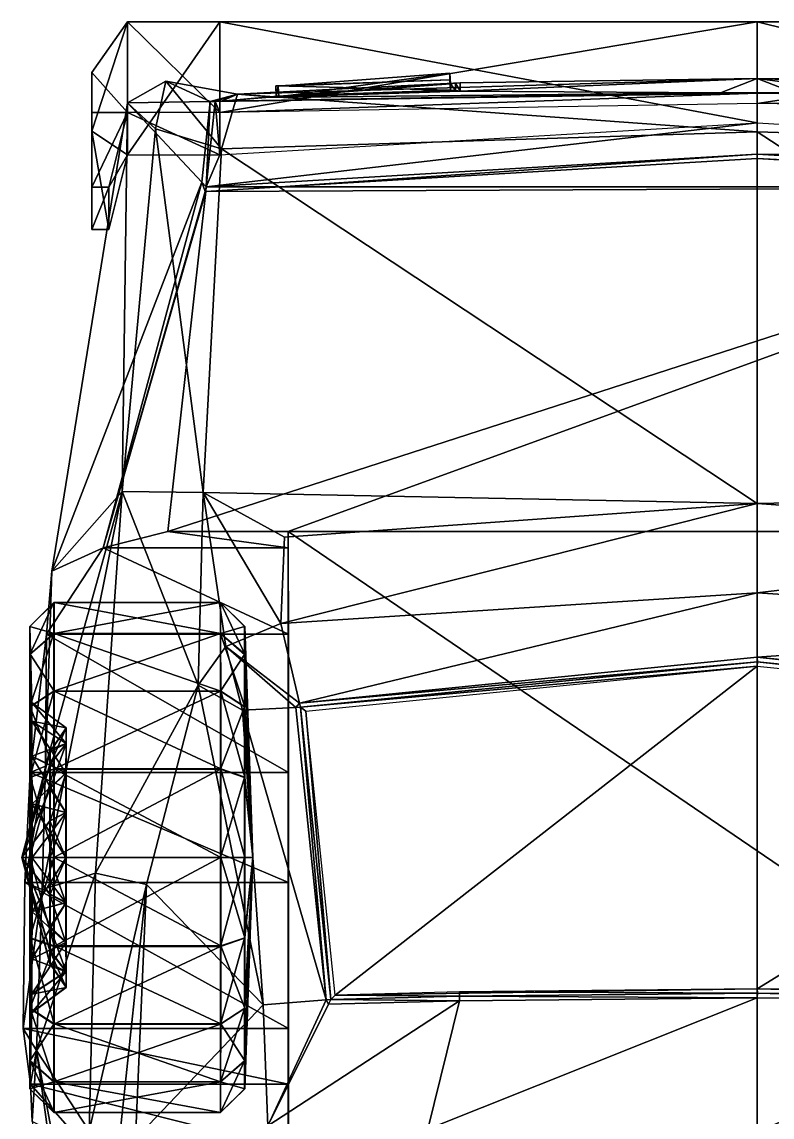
# Model space of a CAD drawing. Header units: metres. Extents: x -3 to 3, y -7.1 to 8.4.
# Drawn here: x -3.023 to 0.061, y 3.874 to 8.376 of the extents above; entities that cross this region are included whole.
import ezdxf

# ---------------------------------------------------------------- set-up
doc = ezdxf.new("R2010")
doc.units = ezdxf.units.M

msp = doc.modelspace()

# ---------------------------------------------------------------- linework, layer by layer
for points in [[(-2.589, 8.376, -0.0947), (-2.7358, 8.1685, -0.0947), (-2.7358, 7.9269, -0.1712)], [(-2.7358, 7.9269, -0.1712), (-2.589, 7.8301, -0.1712), (-2.589, 8.376, -0.0947)], [(-2.589, 8.376, 0.009), (-2.7358, 8.1685, 0.009), (-2.7358, 8.1685, -0.0947)], [(-2.7358, 8.1685, -0.0947), (-2.589, 8.376, -0.0947), (-2.589, 8.376, 0.009)], [(-2.7358, 8.1685, 0.009), (-2.589, 8.376, 0.009), (-2.589, 8.0037, 0.0855)], [(-2.2097, 8.0037, 0.0855), (-2.589, 8.0037, 0.0855), (-2.589, 8.376, 0.009)], [(-2.589, 8.376, 0.009), (-2.2097, 8.376, 0.009), (-2.2097, 8.0037, 0.0855)], [(-2.2097, 8.376, -0.0947), (-2.589, 8.376, -0.0947), (-2.589, 7.8301, -0.1712)], [(-2.589, 7.8301, -0.1712), (-2.2097, 7.8301, -0.1712), (-2.2097, 8.376, -0.0947)], [(-2.2097, 8.376, 0.009), (-2.589, 8.376, 0.009), (-2.589, 8.376, -0.0947)], [(-2.589, 8.376, -0.0947), (-2.2097, 8.376, -0.0947), (-2.2097, 8.376, 0.009)], [(2.2102, 8.376, 0.009), (0.0002, 8.376, 0.009), (-2.2097, 8.376, 0.009)], [(-2.2097, 8.376, 0.009), (2.2102, 8.376, -0.0947), (2.2102, 8.376, 0.009)], [(-2.2097, 8.0037, 0.0855), (-2.2097, 8.376, 0.009), (0.0002, 8.376, 0.009)], [(0.0002, 8.376, 0.009), (0.0002, 8.0404, 0.0855), (-2.2097, 8.0037, 0.0855)], [(0.0002, 7.9608, -0.1712), (0.0002, 8.376, -0.0947), (-2.2097, 8.376, -0.0947)], [(-2.2097, 8.376, -0.0947), (-2.2097, 7.8301, -0.1712), (0.0002, 7.9608, -0.1712)], [(0.0002, 8.376, -0.0947), (2.2102, 8.376, -0.0947), (-2.2097, 8.376, 0.009)], [(-2.2097, 8.376, 0.009), (-2.2097, 8.376, -0.0947), (0.0002, 8.376, -0.0947)], [(2.2102, 7.8301, -0.1712), (2.2102, 8.376, -0.0947), (0.0002, 8.376, -0.0947)], [(0.0002, 8.376, -0.0947), (0.0002, 7.9608, -0.1712), (2.2102, 7.8301, -0.1712)], [(0.0002, 8.0404, 0.0855), (0.0002, 8.376, 0.009), (2.2102, 8.376, 0.009)], [(2.2102, 8.376, 0.009), (2.2102, 8.0037, 0.0855), (0.0002, 8.0404, 0.0855)], [(-2.7358, 8.1685, 0.009), (-2.7358, 8.0037, 0.0855), (-2.7358, 7.9269, -0.1712)], [(-2.7358, 7.9269, -0.1712), (-2.7358, 8.1685, -0.0947), (-2.7358, 8.1685, 0.009)], [(-2.589, 8.0037, 0.0855), (-2.7358, 8.0037, 0.0855), (-2.7358, 8.1685, 0.009)], [(-1.9697, 8.1112, 0.5719), (-1.2636, 8.1647, 0.5814), (-1.2634, 8.1381, 0.4286)], [(-1.2636, 8.1647, 0.5814), (-1.9697, 8.1112, 0.5719), (-1.9673, 8.0678, 0.5754)], [(-1.9673, 8.0678, 0.5754), (-1.2612, 8.1213, 0.585), (-1.2636, 8.1647, 0.5814)], [(-1.2634, 8.1381, 0.4286), (-1.2636, 8.1647, 0.5814), (-1.2612, 8.1213, 0.585)], [(-2.4742, 7.9359, 0.9012), (-2.4312, 8.133, 0.8242), (-2.589, 8.0428, 0.2451)], [(-2.2488, 8.0481, 0.2422), (-2.589, 8.0428, 0.2451), (-2.4312, 8.133, 0.8242)], [(-2.4312, 8.133, 0.8242), (-2.4742, 7.9359, 0.9012), (-2.2024, 7.8537, 0.9081)], [(-2.2024, 7.8537, 0.9081), (-2.1365, 8.0793, 0.7713), (-2.4312, 8.133, 0.8242)], [(-2.4312, 8.133, 0.8242), (-2.1365, 8.0793, 0.7713), (-2.2488, 8.0481, 0.2422)], [(0.0002, 7.9235, 0.9469), (0.0002, 8.1437, 0.7943), (-2.1365, 8.0793, 0.7713)], [(-2.1365, 8.0793, 0.7713), (0.0002, 8.1437, 0.7943), (-1.2212, 8.1253, 0.6257)], [(-1.2212, 8.1253, 0.6257), (-2.0046, 8.0678, 0.6148), (-2.1365, 8.0793, 0.7713)], [(-1.986, 8.0684, 0.5951), (-2.0046, 8.0678, 0.6148), (-1.2212, 8.1253, 0.6257)], [(-1.2212, 8.1253, 0.6257), (-1.2412, 8.1241, 0.6052), (-1.986, 8.0684, 0.5951)], [(-1.9673, 8.0678, 0.5754), (-1.986, 8.0684, 0.5951), (-1.2412, 8.1241, 0.6052)], [(-1.2634, 8.1381, 0.4286), (-1.9799, 8.1137, 0.4344), (-1.9697, 8.1112, 0.5719)], [(-1.9799, 8.1137, 0.4344), (-1.2634, 8.1381, 0.4286), (-1.261, 8.0947, 0.4322)], [(-1.9697, 8.1112, 0.5719), (-1.9799, 8.1137, 0.4344), (-1.9775, 8.0703, 0.4379)], [(-1.261, 8.0947, 0.4322), (-1.9775, 8.0703, 0.4379), (-1.9799, 8.1137, 0.4344)], [(-1.9775, 8.0703, 0.4379), (-1.9673, 8.0678, 0.5754), (-1.9697, 8.1112, 0.5719)], [(-1.2412, 8.1241, 0.6052), (-1.2612, 8.1213, 0.585), (-1.9673, 8.0678, 0.5754)], [(-1.2612, 8.1213, 0.585), (-1.261, 8.0947, 0.4322), (-1.2634, 8.1381, 0.4286)], [(-1.2612, 8.1213, 0.585), (-1.2412, 8.1241, 0.6052), (-1.2412, 8.0942, 0.412)], [(-1.2412, 8.0942, 0.412), (-1.261, 8.0947, 0.4322), (-1.2612, 8.1213, 0.585)], [(-1.2412, 8.1241, 0.6052), (-1.2212, 8.1253, 0.6257), (-1.2212, 8.0918, 0.3921)], [(-1.2212, 8.0918, 0.3921), (-1.2412, 8.0942, 0.412), (-1.2412, 8.1241, 0.6052)], [(-0.1516, 8.0842, 0.2444), (-1.2212, 8.0918, 0.3921), (0.0002, 8.1437, 0.7943)], [(0.0002, 8.1437, 0.7943), (-1.2212, 8.0918, 0.3921), (-1.2212, 8.1253, 0.6257)], [(0.0002, 8.1437, 0.7943), (0.0002, 8.0852, 0.2433), (-0.1516, 8.0842, 0.2444)], [(0.0002, 8.1437, 0.7943), (2.1369, 8.0793, 0.7713), (2.0051, 8.0678, 0.6148)], [(2.0051, 8.0678, 0.6148), (1.2216, 8.1253, 0.6257), (0.0002, 8.1437, 0.7943)], [(0.1521, 8.0842, 0.2444), (0.0002, 8.0852, 0.2433), (0.0002, 8.1437, 0.7943)], [(0.0002, 8.1437, 0.7943), (1.2216, 8.1253, 0.6257), (0.1521, 8.0842, 0.2444)], [(2.2029, 7.8537, 0.9081), (2.1369, 8.0793, 0.7713), (0.0002, 8.1437, 0.7943)], [(0.0002, 8.1437, 0.7943), (0.0002, 7.9235, 0.9469), (2.2029, 7.8537, 0.9081)], [(-2.2488, 8.0481, 0.2422), (-2.1365, 8.0793, 0.7713), (-2.2254, 8.0496, 0.2617)], [(-0.1516, 8.0842, 0.2444), (0.0002, 8.0831, 0.2234), (-2.2288, 8.0484, 0.2421)], [(-2.2288, 8.0484, 0.2421), (-2.2025, 8.0505, 0.2618), (-0.1516, 8.0842, 0.2444)], [(-2.2097, 8.0037, 0.0855), (-2.2288, 8.0484, 0.2421), (0.0002, 8.0831, 0.2234)], [(-2.2025, 8.0505, 0.2618), (-2.2254, 8.0496, 0.2617), (-2.1365, 8.0793, 0.7713)], [(0.0002, 8.0831, 0.2234), (0.0002, 8.0404, 0.0855), (-2.2097, 8.0037, 0.0855)], [(-0.1516, 8.0842, 0.2444), (-2.2025, 8.0505, 0.2618), (-2.0202, 8.0652, 0.3983)], [(-2.1365, 8.0793, 0.7713), (-2.0046, 8.0678, 0.6148), (-2.2025, 8.0505, 0.2618)], [(-2.2025, 8.0505, 0.2618), (-2.0046, 8.0678, 0.6148), (-2.0202, 8.0652, 0.3983)], [(-2.1365, 8.0793, 0.7713), (-2.2024, 7.8537, 0.9081), (0.0002, 7.9235, 0.9469)], [(-2.0202, 8.0652, 0.3983), (-1.9988, 8.0675, 0.4181), (-1.2412, 8.0942, 0.412)], [(-1.2412, 8.0942, 0.412), (-1.2212, 8.0918, 0.3921), (-2.0202, 8.0652, 0.3983)], [(-2.0202, 8.0652, 0.3983), (-1.2212, 8.0918, 0.3921), (-0.1516, 8.0842, 0.2444)], [(-1.9988, 8.0675, 0.4181), (-2.0202, 8.0652, 0.3983), (-2.0046, 8.0678, 0.6148)], [(-2.0046, 8.0678, 0.6148), (-1.986, 8.0684, 0.5951), (-1.9988, 8.0675, 0.4181)], [(-1.9988, 8.0675, 0.4181), (-1.9775, 8.0703, 0.4379), (-1.261, 8.0947, 0.4322)], [(-1.261, 8.0947, 0.4322), (-1.2412, 8.0942, 0.412), (-1.9988, 8.0675, 0.4181)], [(-1.9775, 8.0703, 0.4379), (-1.9988, 8.0675, 0.4181), (-1.986, 8.0684, 0.5951)], [(-1.986, 8.0684, 0.5951), (-1.9673, 8.0678, 0.5754), (-1.9775, 8.0703, 0.4379)], [(-0.1516, 8.0842, 0.2444), (0.0002, 8.0852, 0.2433), (0.0002, 8.0831, 0.2234)], [(0.0002, 8.0831, 0.2234), (0.0002, 8.0404, 0.0855), (0.0002, 8.0852, 0.2433)], [(0.0002, 8.0404, 0.0855), (0.0002, 8.0831, 0.2234), (0.0002, 8.0852, 0.2433)], [(0.1521, 8.0842, 0.2444), (0.0002, 8.0831, 0.2234), (0.0002, 8.0852, 0.2433)], [(0.0002, 8.0831, 0.2234), (0.1521, 8.0842, 0.2444), (2.2029, 8.0505, 0.2618)], [(0.0002, 8.0404, 0.0855), (0.0002, 8.0831, 0.2234), (2.2292, 8.0484, 0.2421)], [(2.2029, 8.0505, 0.2618), (2.2292, 8.0484, 0.2421), (0.0002, 8.0831, 0.2234)], [(-2.589, 8.0428, 0.2451), (-2.8998, 6.1178, 0.233), (-2.6111, 6.4451, 1.1823)], [(-2.283, 7.7177, -0.4772), (-2.8998, 6.1178, 0.233), (-2.589, 8.0428, 0.2451)], [(-2.6111, 6.4451, 1.1823), (-2.4742, 7.9359, 0.9012), (-2.589, 8.0428, 0.2451)], [(-2.589, 8.0428, 0.2451), (-2.2488, 8.0481, 0.2422), (-2.283, 7.7177, -0.4772)], [(-2.2651, 7.6986, -0.5197), (-2.283, 7.7177, -0.4772), (-2.2488, 8.0481, 0.2422)], [(-2.2097, 7.8301, -0.1712), (-2.2651, 7.6986, -0.5197), (-2.2288, 8.0484, 0.2421)], [(-2.2488, 8.0481, 0.2422), (-2.2288, 8.0484, 0.2421), (-2.2651, 7.6986, -0.5197)], [(-2.2488, 8.0481, 0.2422), (-2.2254, 8.0496, 0.2617), (-2.2288, 8.0484, 0.2421)], [(-2.2254, 8.0496, 0.2617), (-2.2025, 8.0505, 0.2618), (-2.2288, 8.0484, 0.2421)], [(-2.2288, 8.0484, 0.2421), (-2.2097, 8.0037, 0.0855), (-2.2097, 7.8301, -0.1712)], [(2.2292, 8.0484, 0.2421), (2.2102, 8.0037, 0.0855), (0.0002, 8.0404, 0.0855)], [(-2.589, 8.0037, 0.0855), (-2.6655, 7.6961, 0.0855), (-2.7358, 7.6961, 0.0855)], [(-2.7358, 7.6961, 0.0855), (-2.7358, 8.0037, 0.0855), (-2.589, 8.0037, 0.0855)], [(-2.7358, 8.0037, 0.0855), (-2.7358, 7.6961, 0.0855), (-2.7358, 7.5225, -0.1712)], [(-2.7358, 7.5225, -0.1712), (-2.7358, 7.9269, -0.1712), (-2.7358, 8.0037, 0.0855)], [(-2.6655, 7.6961, 0.0855), (-2.589, 8.0037, 0.0855), (-2.589, 7.8301, -0.1712)], [(-2.589, 8.0037, 0.0855), (-2.589, 7.8301, -0.1712), (-2.2097, 7.8301, -0.1712)], [(-2.2097, 7.8301, -0.1712), (-2.2097, 8.0037, 0.0855), (-2.589, 8.0037, 0.0855)], [(-2.7358, 7.9269, -0.1712), (-2.7358, 7.5225, -0.1712), (-2.6655, 7.5225, -0.1712)], [(-2.6655, 7.5225, -0.1712), (-2.589, 7.8301, -0.1712), (-2.7358, 7.9269, -0.1712)], [(-2.4742, 7.9359, 0.9012), (-2.6111, 6.4451, 1.1823), (-2.2787, 6.4418, 1.1985)], [(-2.2787, 6.4418, 1.1985), (-2.2024, 7.8537, 0.9081), (-2.4742, 7.9359, 0.9012)], [(0.0002, 7.9608, -0.1712), (0.0002, 7.8328, -0.5844), (-2.2651, 7.6986, -0.5197)], [(-2.2651, 7.6986, -0.5197), (-2.2097, 7.8301, -0.1712), (0.0002, 7.9608, -0.1712)], [(0.0002, 7.8328, -0.5844), (0.0002, 7.8147, -0.5758), (0.0002, 7.9608, -0.1712)], [(0.0002, 7.8328, -0.5844), (0.0002, 7.9608, -0.1712), (2.2102, 7.8301, -0.1712)], [(0.0002, 7.8147, -0.5758), (0.0002, 7.8328, -0.5844), (0.0002, 7.9608, -0.1712)], [(0.0002, 6.3956, 1.2916), (0.0002, 7.9235, 0.9469), (-2.2024, 7.8537, 0.9081)], [(2.2792, 6.4418, 1.1985), (2.2029, 7.8537, 0.9081), (0.0002, 7.9235, 0.9469)], [(0.0002, 7.9235, 0.9469), (0.0002, 6.3956, 1.2916), (2.2792, 6.4418, 1.1985)], [(-2.2024, 7.8537, 0.9081), (-2.2787, 6.4418, 1.1985), (0.0002, 6.3956, 1.2916)], [(-2.589, 7.8301, -0.1712), (-2.6655, 7.5225, -0.1712), (-2.6655, 7.6961, 0.0855)], [(-1.9597, 7.6986, -0.5198), (-2.2651, 7.6986, -0.5197), (0.0002, 7.8328, -0.5844)], [(0.0002, 7.8328, -0.5844), (0.0002, 7.8147, -0.5758), (-1.9597, 7.6986, -0.5198)], [(1.9602, 7.6986, -0.5198), (-1.9597, 7.6986, -0.5198), (0.0002, 7.8147, -0.5758)], [(2.2102, 7.8301, -0.1712), (2.2655, 7.6986, -0.5197), (0.0002, 7.8328, -0.5844)], [(0.0002, 7.8147, -0.5758), (0.0002, 7.8328, -0.5844), (2.2655, 7.6986, -0.5197)], [(2.2655, 7.6986, -0.5197), (1.9602, 7.6986, -0.5198), (0.0002, 7.8147, -0.5758)], [(-2.6898, 6.2133, -0.4172), (-2.8998, 6.1178, 0.233), (-2.283, 7.7177, -0.4772)], [(-2.283, 7.7177, -0.4772), (-2.2705, 7.6794, -0.5184), (-2.6898, 6.2133, -0.4172)], [(-2.2705, 7.6794, -0.5184), (-2.283, 7.7177, -0.4772), (-2.2651, 7.6986, -0.5197)], [(-2.7358, 7.5225, -0.1712), (-2.7358, 7.6961, 0.0855), (-2.6655, 7.6961, 0.0855)], [(-2.6655, 7.6961, 0.0855), (-2.6655, 7.5225, -0.1712), (-2.7358, 7.5225, -0.1712)], [(-2.6898, 6.2133, -0.4172), (-2.2705, 7.6794, -0.5184), (-2.2673, 7.6789, -0.5225)], [(-2.2673, 7.6789, -0.5225), (-2.4238, 6.2809, -0.7215), (-2.6898, 6.2133, -0.4172)], [(-1.9281, 6.2809, -0.7216), (-2.4238, 6.2809, -0.7215), (1.9602, 7.6986, -0.5198)], [(1.9602, 7.6986, -0.5198), (-2.4238, 6.2809, -0.7215), (-2.2673, 7.6789, -0.5225)], [(-2.2673, 7.6789, -0.5225), (-2.2705, 7.6794, -0.5184), (-2.2651, 7.6986, -0.5197)], [(-1.9597, 7.6986, -0.5198), (-2.2673, 7.6789, -0.5225), (-2.2651, 7.6986, -0.5197)], [(-2.2673, 7.6789, -0.5225), (-1.9597, 7.6986, -0.5198), (1.9602, 7.6986, -0.5198)], [(1.9602, 7.6986, -0.5198), (1.9286, 6.2809, -0.7216), (-1.9281, 6.2809, -0.7216)], [(-2.6111, 6.4451, 1.1823), (-2.94, 4.8089, 0.7229), (-2.7209, 4.8764, 1.2929)], [(-2.6111, 6.4451, 1.1823), (-2.9268, 5.3162, 0.6737), (-2.94, 4.8089, 0.7229)], [(-2.6111, 6.4451, 1.1823), (-2.8998, 6.1178, 0.233), (-2.9268, 5.3162, 0.6737)], [(-2.298, 5.6489, 1.3045), (-2.6111, 6.4451, 1.1823), (-2.7209, 4.8764, 1.2929)], [(-2.2787, 6.4418, 1.1985), (-2.6111, 6.4451, 1.1823), (-2.298, 5.6489, 1.3045)], [(-2.298, 5.6489, 1.3045), (-2.1843, 5.808, 1.3283), (-2.2787, 6.4418, 1.1985)], [(-2.2787, 6.4418, 1.1985), (-2.1843, 5.808, 1.3283), (-1.9594, 5.9028, 1.3271)], [(-1.9594, 5.9028, 1.3271), (-1.9441, 6.2575, 1.2359), (-2.2787, 6.4418, 1.1985)], [(-1.9441, 6.2575, 1.2359), (0.0002, 6.3956, 1.2916), (-2.2787, 6.4418, 1.1985)], [(1.9446, 6.2575, 1.2359), (2.2792, 6.4418, 1.1985), (0.0002, 6.3956, 1.2916)], [(-1.9594, 5.9028, 1.3271), (0.0002, 6.0287, 1.428), (0.0002, 6.3956, 1.2916)], [(0.0002, 6.3956, 1.2916), (-1.9441, 6.2575, 1.2359), (-1.9594, 5.9028, 1.3271)], [(1.9446, 6.2575, 1.2359), (0.0002, 6.3956, 1.2916), (0.0002, 6.0287, 1.428)], [(-1.928, 6.2133, -0.4174), (-2.6898, 6.2133, -0.4172), (-2.4238, 6.2809, -0.7215)], [(-2.4238, 6.2809, -0.7215), (-1.9281, 6.2809, -0.7216), (-1.928, 6.2133, -0.4174)], [(1.9286, 3.6547, -0.7685), (-1.9281, 3.6547, -0.7685), (-1.9281, 6.2809, -0.7216)], [(-1.9281, 6.2809, -0.7216), (1.9286, 6.2809, -0.7216), (1.9286, 3.6547, -0.7685)], [(-1.9279, 4.0088, 0.1827), (-1.928, 6.2133, -0.4174), (-1.9281, 6.2809, -0.7216)], [(-1.9281, 6.2809, -0.7216), (-1.9281, 3.6547, -0.7685), (-1.9279, 4.0088, 0.1827)], [(0.0002, 6.0287, 1.428), (1.9599, 5.9028, 1.3271), (1.9446, 6.2575, 1.2359)], [(-2.9224, 5.8593, 0.1997), (-2.8998, 6.1178, 0.233), (-2.6898, 6.2133, -0.4172)], [(-1.9279, 5.8593, 0.1994), (-2.9224, 5.8593, 0.1997), (-2.6898, 6.2133, -0.4172)], [(-2.6898, 6.2133, -0.4172), (-1.928, 6.2133, -0.4174), (-1.9279, 5.8593, 0.1994)], [(-1.9279, 5.8593, 0.1994), (-1.928, 6.2133, -0.4174), (-1.9279, 4.0088, 0.1827)], [(-2.9268, 5.3162, 0.6737), (-2.8998, 6.1178, 0.233), (-2.9224, 5.8593, 0.1997)], [(-2.9907, 5.7757, -1.276), (-2.9905, 5.8904, -0.9612), (-2.8915, 5.9885, -0.9786)], [(-2.8915, 5.9885, -0.9786), (-2.8917, 5.862, -1.3258), (-2.9907, 5.7757, -1.276)], [(-2.9905, 5.8904, -0.9612), (-2.9903, 5.8905, -0.6262), (-2.8913, 5.9886, -0.609)], [(-2.8913, 5.9886, -0.609), (-2.8915, 5.9885, -0.9786), (-2.9905, 5.8904, -0.9612)], [(-2.8911, 5.8623, -0.2617), (-2.8913, 5.9886, -0.609), (-2.9903, 5.8905, -0.6262)], [(-2.8917, 5.862, -1.3258), (-2.8915, 5.9885, -0.9786), (-2.2066, 5.9885, -0.979)], [(-2.2066, 5.9885, -0.979), (-2.2068, 5.862, -1.3262), (-2.8917, 5.862, -1.3258)], [(-2.8915, 5.9885, -0.9786), (-2.8913, 5.9886, -0.609), (-2.2064, 5.9886, -0.6094)], [(-2.2064, 5.9886, -0.6094), (-2.2066, 5.9885, -0.979), (-2.8915, 5.9885, -0.9786)], [(-2.8913, 5.9886, -0.609), (-2.8911, 5.8623, -0.2617), (-2.2062, 5.8623, -0.2621)], [(-2.2062, 5.8623, -0.2621), (-2.2064, 5.9886, -0.6094), (-2.8913, 5.9886, -0.609)], [(-2.2068, 5.862, -1.3262), (-2.2066, 5.9885, -0.979), (-2.1075, 5.8904, -0.9617)], [(-2.2066, 5.9885, -0.979), (-2.2064, 5.9886, -0.6094), (-2.1073, 5.8905, -0.6267)], [(-2.1073, 5.8905, -0.6267), (-2.1075, 5.8904, -0.9617), (-2.2066, 5.9885, -0.979)], [(-2.2064, 5.9886, -0.6094), (-2.2062, 5.8623, -0.2621), (-2.1072, 5.776, -0.3119)], [(-2.1072, 5.776, -0.3119), (-2.1073, 5.8905, -0.6267), (-2.2064, 5.9886, -0.6094)], [(0.0002, 6.0287, 1.428), (-1.9594, 5.9028, 1.3271), (-1.8818, 5.5759, 1.4958)], [(-1.8818, 5.5759, 1.4958), (0.0002, 5.7641, 1.5374), (0.0002, 6.0287, 1.428)], [(1.9599, 5.9028, 1.3271), (0.0002, 6.0287, 1.428), (0.0002, 5.7641, 1.5374)], [(-2.1843, 5.808, 1.3283), (-1.8818, 5.5759, 1.4958), (-1.9594, 5.9028, 1.3271)], [(0.0002, 5.7641, 1.5374), (1.8823, 5.5759, 1.4958), (1.9599, 5.9028, 1.3271)], [(-2.9909, 5.5604, -1.5326), (-2.9907, 5.7757, -1.276), (-2.8917, 5.862, -1.3258)], [(-2.8917, 5.862, -1.3258), (-2.8919, 5.6244, -1.6089), (-2.9909, 5.5604, -1.5326)], [(-2.9905, 5.8904, -0.9612), (-2.9907, 5.7757, -1.276), (-2.9823, 5.5009, -1.1172)], [(-2.9903, 5.8905, -0.6262), (-2.9905, 5.8904, -0.9612), (-2.9822, 5.5778, -0.906)], [(-2.9823, 5.5009, -1.1172), (-2.9822, 5.5778, -0.906), (-2.9905, 5.8904, -0.9612)], [(-2.9822, 5.5778, -0.906), (-2.9821, 5.5779, -0.6812), (-2.9903, 5.8905, -0.6262)], [(-2.9901, 5.776, -0.3114), (-2.9903, 5.8905, -0.6262), (-2.9821, 5.5779, -0.6812)], [(-2.9903, 5.8905, -0.6262), (-2.9901, 5.776, -0.3114), (-2.8911, 5.8623, -0.2617)], [(-2.8909, 5.6249, 0.0215), (-2.8911, 5.8623, -0.2617), (-2.9901, 5.776, -0.3114)], [(-2.9224, 5.8593, 0.1997), (-2.9893, 5.2902, 0.5172), (-2.9268, 5.3162, 0.6737)], [(-1.9278, 5.2902, 0.5169), (-2.9893, 5.2902, 0.5172), (-2.9224, 5.8593, 0.1997)], [(-2.9224, 5.8593, 0.1997), (-1.9279, 5.8593, 0.1994), (-1.9278, 5.2902, 0.5169)], [(-2.8919, 5.6244, -1.6089), (-2.8917, 5.862, -1.3258), (-2.2068, 5.862, -1.3262)], [(-2.2068, 5.862, -1.3262), (-2.2069, 5.6244, -1.6093), (-2.8919, 5.6244, -1.6089)], [(-2.8911, 5.8623, -0.2617), (-2.8909, 5.6249, 0.0215), (-2.206, 5.6249, 0.0211)], [(-2.206, 5.6249, 0.0211), (-2.2062, 5.8623, -0.2621), (-2.8911, 5.8623, -0.2617)], [(-2.2069, 5.6244, -1.6093), (-2.2068, 5.862, -1.3262), (-2.1077, 5.7757, -1.2765)], [(-2.1075, 5.8904, -0.9617), (-2.1077, 5.7757, -1.2765), (-2.2068, 5.862, -1.3262)], [(-2.2062, 5.8623, -0.2621), (-2.206, 5.6249, 0.0211), (-2.107, 5.5608, -0.0552)], [(-2.107, 5.5608, -0.0552), (-2.1072, 5.776, -0.3119), (-2.2062, 5.8623, -0.2621)], [(-2.1077, 5.7757, -1.2765), (-2.1075, 5.8904, -0.9617), (-2.0744, 4.9403, -0.794)], [(-2.1075, 5.8904, -0.9617), (-2.1073, 5.8905, -0.6267), (-2.0744, 4.9403, -0.794)], [(-2.1073, 5.8905, -0.6267), (-2.1072, 5.776, -0.3119), (-2.0744, 4.9403, -0.794)], [(-1.9279, 4.0088, 0.1827), (-1.9278, 5.2902, 0.5169), (-1.9279, 5.8593, 0.1994)], [(-2.9907, 5.7757, -1.276), (-2.9909, 5.5604, -1.5326), (-2.9825, 5.3564, -1.2893)], [(-2.9825, 5.3564, -1.2893), (-2.9823, 5.5009, -1.1172), (-2.9907, 5.7757, -1.276)], [(-2.9821, 5.5779, -0.6812), (-2.982, 5.5011, -0.47), (-2.9901, 5.776, -0.3114)], [(-2.99, 5.5608, -0.0547), (-2.9901, 5.776, -0.3114), (-2.982, 5.5011, -0.47)], [(-2.9901, 5.776, -0.3114), (-2.99, 5.5608, -0.0547), (-2.8909, 5.6249, 0.0215)], [(-2.298, 5.6489, 1.3045), (-2.1169, 5.5465, 1.4618), (-2.1843, 5.808, 1.3283)], [(-2.1077, 5.7757, -1.2765), (-2.1079, 5.5604, -1.5331), (-2.2069, 5.6244, -1.6093)], [(-2.1843, 5.808, 1.3283), (-2.1169, 5.5465, 1.4618), (-1.8975, 5.5574, 1.5013)], [(-1.8975, 5.5574, 1.5013), (-1.8818, 5.5759, 1.4958), (-2.1843, 5.808, 1.3283)], [(-2.1079, 5.5604, -1.5331), (-2.1077, 5.7757, -1.2765), (-2.0744, 4.9403, -0.794)], [(-2.1072, 5.776, -0.3119), (-2.107, 5.5608, -0.0552), (-2.0744, 4.9403, -0.794)], [(0.0005, 5.7456, 1.5451), (0.0002, 5.7641, 1.5374), (-1.8818, 5.5759, 1.4958)], [(0.0002, 5.7641, 1.5374), (0, 5.7456, 1.5451), (1.8781, 5.5584, 1.5049)], [(0.0002, 5.7322, 1.5303), (0, 5.7456, 1.5451), (0.0002, 5.7641, 1.5374)], [(0.0002, 5.7322, 1.5303), (0.0002, 5.7641, 1.5374), (0.0005, 5.7456, 1.5451)], [(1.8781, 5.5584, 1.5049), (1.8823, 5.5759, 1.4958), (0.0002, 5.7641, 1.5374)], [(-1.8818, 5.5759, 1.4958), (-1.8777, 5.5584, 1.5049), (0.0005, 5.7456, 1.5451)], [(0.0002, 5.7278, 1.5544), (0.0005, 5.7456, 1.5451), (-1.8777, 5.5584, 1.5049)], [(-1.8777, 5.5584, 1.5049), (-1.856, 5.5429, 1.5148), (0.0002, 5.7278, 1.5544)], [(-1.856, 5.5429, 1.5148), (0.0002, 5.7278, 1.5544), (-1.7348, 4.3751, 2.0872)], [(-1.7348, 4.3751, 2.0872), (0.0002, 5.7278, 1.5544), (0.0002, 4.4011, 2.2482)], [(0, 5.7456, 1.5451), (0.0002, 5.7278, 1.5544), (1.8564, 5.5429, 1.5148)], [(1.8564, 5.5429, 1.5148), (1.8781, 5.5584, 1.5049), (0, 5.7456, 1.5451)], [(0.0002, 5.7278, 1.5544), (0, 5.7456, 1.5451), (0.0002, 5.7322, 1.5303)], [(0.0002, 5.7278, 1.5544), (0.0002, 5.7322, 1.5303), (0.0005, 5.7456, 1.5451)], [(0.0002, 5.7278, 1.5544), (1.8564, 5.5429, 1.5148), (0.0002, 4.4011, 2.2482)], [(-2.7209, 4.8764, 1.2929), (-2.5106, 4.8304, 1.3113), (-2.298, 5.6489, 1.3045)], [(-2.298, 5.6489, 1.3045), (-2.5106, 4.8304, 1.3113), (-2.0311, 4.3349, 2.0502)], [(-2.0311, 4.3349, 2.0502), (-2.1169, 5.5465, 1.4618), (-2.298, 5.6489, 1.3045)], [(-2.991, 5.2702, -1.7), (-2.9909, 5.5604, -1.5326), (-2.8919, 5.6244, -1.6089)], [(-2.8919, 5.6244, -1.6089), (-2.892, 5.3043, -1.7937), (-2.991, 5.2702, -1.7)], [(-2.8908, 5.3049, 0.2065), (-2.8909, 5.6249, 0.0215), (-2.99, 5.5608, -0.0547)], [(-2.892, 5.3043, -1.7937), (-2.8919, 5.6244, -1.6089), (-2.2069, 5.6244, -1.6093)], [(-2.2069, 5.6244, -1.6093), (-2.2071, 5.3043, -1.7941), (-2.892, 5.3043, -1.7937)], [(-2.8909, 5.6249, 0.0215), (-2.8908, 5.3049, 0.2065), (-2.2059, 5.3049, 0.2061)], [(-2.2059, 5.3049, 0.2061), (-2.206, 5.6249, 0.0211), (-2.8909, 5.6249, 0.0215)], [(-2.2071, 5.3043, -1.7941), (-2.2069, 5.6244, -1.6093), (-2.1079, 5.5604, -1.5331)], [(-2.206, 5.6249, 0.0211), (-2.2059, 5.3049, 0.2061), (-2.1069, 5.2708, 0.1125)], [(-2.1069, 5.2708, 0.1125), (-2.107, 5.5608, -0.0552), (-2.206, 5.6249, 0.0211)], [(-2.9909, 5.5604, -1.5326), (-2.991, 5.2702, -1.7), (-2.9825, 5.1617, -1.4017)], [(-2.9825, 5.1617, -1.4017), (-2.9825, 5.3564, -1.2893), (-2.9909, 5.5604, -1.5326)], [(-2.982, 5.5011, -0.47), (-2.9819, 5.3567, -0.2977), (-2.99, 5.5608, -0.0547)], [(-2.9899, 5.2708, 0.113), (-2.99, 5.5608, -0.0547), (-2.9819, 5.3567, -0.2977)], [(-2.99, 5.5608, -0.0547), (-2.9899, 5.2708, 0.113), (-2.8908, 5.3049, 0.2065)], [(-2.9822, 5.5778, -0.906), (-2.9823, 5.5009, -1.1172), (-2.842, 5.4092, -1.0643)], [(-2.9821, 5.5779, -0.6812), (-2.9822, 5.5778, -0.906), (-2.8419, 5.4736, -0.8877)], [(-2.842, 5.4092, -1.0643), (-2.8419, 5.4736, -0.8877), (-2.9822, 5.5778, -0.906)], [(-2.8419, 5.4736, -0.8877), (-2.8418, 5.4737, -0.6996), (-2.9821, 5.5779, -0.6812)], [(-2.982, 5.5011, -0.47), (-2.9821, 5.5779, -0.6812), (-2.8418, 5.4737, -0.6996)], [(-2.1079, 5.5604, -1.5331), (-2.108, 5.2702, -1.7005), (-2.2071, 5.3043, -1.7941)], [(-1.7729, 4.356, 2.0915), (-1.8975, 5.5574, 1.5013), (-2.1169, 5.5465, 1.4618)], [(-2.1169, 5.5465, 1.4618), (-2.0311, 4.3349, 2.0502), (-1.7729, 4.356, 2.0915)], [(-2.108, 5.2702, -1.7005), (-2.1079, 5.5604, -1.5331), (-2.0744, 4.9403, -0.794)], [(-2.107, 5.5608, -0.0552), (-2.1069, 5.2708, 0.1125), (-2.0744, 4.9403, -0.794)], [(-1.8818, 5.5759, 1.4958), (-1.8975, 5.5574, 1.5013), (-1.8777, 5.5584, 1.5049)], [(-1.8777, 5.5584, 1.5049), (-1.8975, 5.5574, 1.5013), (-1.7729, 4.356, 2.0915)], [(-1.856, 5.5429, 1.5148), (-1.8777, 5.5584, 1.5049), (-1.7532, 4.3576, 2.0947)], [(-1.7729, 4.356, 2.0915), (-1.7532, 4.3576, 2.0947), (-1.8777, 5.5584, 1.5049)], [(-1.7532, 4.3576, 2.0947), (-1.7348, 4.3751, 2.0872), (-1.856, 5.5429, 1.5148)], [(0.0002, 4.4011, 2.2482), (1.8564, 5.5429, 1.5148), (1.7353, 4.3751, 2.0872)], [(-2.9823, 5.5009, -1.1172), (-2.9825, 5.3564, -1.2893), (-2.8421, 5.2884, -1.2084)], [(-2.8421, 5.2884, -1.2084), (-2.842, 5.4092, -1.0643), (-2.9823, 5.5009, -1.1172)], [(-2.8418, 5.4737, -0.6996), (-2.8417, 5.4094, -0.5229), (-2.982, 5.5011, -0.47)], [(-2.9819, 5.3567, -0.2977), (-2.982, 5.5011, -0.47), (-2.8417, 5.4094, -0.5229)], [(-2.9079, 5.3755, -0.8703), (-2.8419, 5.4736, -0.8877), (-2.842, 5.4092, -1.0643)], [(-2.8419, 5.4736, -0.8877), (-2.9079, 5.3755, -0.8703), (-2.9078, 5.3756, -0.7169)], [(-2.9078, 5.3756, -0.7169), (-2.8418, 5.4737, -0.6996), (-2.8419, 5.4736, -0.8877)], [(-2.9078, 5.3231, -0.5727), (-2.8417, 5.4094, -0.5229), (-2.8418, 5.4737, -0.6996)], [(-2.8418, 5.4737, -0.6996), (-2.9078, 5.3756, -0.7169), (-2.9078, 5.3231, -0.5727)], [(-2.8417, 5.4094, -0.5229), (-2.8416, 5.2886, -0.3788), (-2.9819, 5.3567, -0.2977)], [(-2.908, 5.323, -1.0145), (-2.842, 5.4092, -1.0643), (-2.8421, 5.2884, -1.2084)], [(-2.842, 5.4092, -1.0643), (-2.908, 5.323, -1.0145), (-2.9079, 5.3755, -0.8703)], [(-2.8417, 5.4094, -0.5229), (-2.9078, 5.3231, -0.5727), (-2.9077, 5.2245, -0.4551)], [(-2.9077, 5.2245, -0.4551), (-2.8416, 5.2886, -0.3788), (-2.8417, 5.4094, -0.5229)], [(-2.9078, 5.3756, -0.7169), (-2.9079, 5.3755, -0.8703), (-3.0234, 4.9403, -0.7934)], [(-2.9078, 5.3231, -0.5727), (-2.9078, 5.3756, -0.7169), (-3.0234, 4.9403, -0.7934)], [(-2.9079, 5.3755, -0.8703), (-2.908, 5.323, -1.0145), (-3.0234, 4.9403, -0.7934)], [(-2.9077, 5.2245, -0.4551), (-2.9078, 5.3231, -0.5727), (-3.0234, 4.9403, -0.7934)], [(-2.908, 5.323, -1.0145), (-2.9081, 5.2244, -1.132), (-3.0234, 4.9403, -0.7934)], [(-3.012, 4.838, 0.5468), (-2.94, 4.8089, 0.7229), (-2.9268, 5.3162, 0.6737)], [(-2.9268, 5.3162, 0.6737), (-2.9893, 5.2902, 0.5172), (-3.012, 4.838, 0.5468)], [(-2.9819, 5.3567, -0.2977), (-2.9818, 5.162, -0.1853), (-2.9899, 5.2708, 0.113)], [(-2.8422, 5.1255, -1.3024), (-2.8421, 5.2884, -1.2084), (-2.9825, 5.3564, -1.2893)], [(-2.9825, 5.3564, -1.2893), (-2.9825, 5.1617, -1.4017), (-2.8422, 5.1255, -1.3024)], [(-2.9818, 5.162, -0.1853), (-2.9819, 5.3567, -0.2977), (-2.8416, 5.2886, -0.3788)], [(-2.8421, 5.2884, -1.2084), (-2.9081, 5.2244, -1.132), (-2.908, 5.323, -1.0145)], [(-1.9278, 4.838, 0.5465), (-3.012, 4.838, 0.5468), (-2.9893, 5.2902, 0.5172)], [(-2.991, 4.9403, -1.7582), (-2.991, 5.2702, -1.7), (-2.892, 5.3043, -1.7937)], [(-2.892, 5.3043, -1.7937), (-2.892, 4.9403, -1.8578), (-2.991, 4.9403, -1.7582)], [(-2.9825, 4.9403, -1.4407), (-2.9825, 5.1617, -1.4017), (-2.991, 5.2702, -1.7)], [(-2.991, 5.2702, -1.7), (-2.991, 4.9403, -1.7582), (-2.9825, 4.9403, -1.4407)], [(-2.8908, 4.941, 0.2709), (-2.8908, 5.3049, 0.2065), (-2.9899, 5.2708, 0.113)], [(-2.9898, 4.9409, 0.1713), (-2.9899, 5.2708, 0.113), (-2.9818, 5.162, -0.1853)], [(-2.9899, 5.2708, 0.113), (-2.9898, 4.9409, 0.1713), (-2.8908, 4.941, 0.2709)], [(-2.9893, 5.2902, 0.5172), (-1.9278, 5.2902, 0.5169), (-1.9278, 4.838, 0.5465)], [(-2.8416, 5.2886, -0.3788), (-2.8416, 5.1258, -0.2848), (-2.9818, 5.162, -0.1853)], [(-2.9081, 5.2244, -1.132), (-2.8421, 5.2884, -1.2084), (-2.8422, 5.1255, -1.3024)], [(-2.8416, 5.2886, -0.3788), (-2.9077, 5.2245, -0.4551), (-2.9076, 5.0917, -0.3783)], [(-2.9076, 5.0917, -0.3783), (-2.8416, 5.1258, -0.2848), (-2.8416, 5.2886, -0.3788)], [(-2.892, 4.9403, -1.8578), (-2.892, 5.3043, -1.7937), (-2.2071, 5.3043, -1.7941)], [(-2.2071, 5.3043, -1.7941), (-2.2071, 4.9403, -1.8582), (-2.892, 4.9403, -1.8578)], [(-2.8908, 5.3049, 0.2065), (-2.8908, 4.941, 0.2709), (-2.2058, 4.941, 0.2705)], [(-2.2058, 4.941, 0.2705), (-2.2059, 5.3049, 0.2061), (-2.8908, 5.3049, 0.2065)], [(-2.2071, 4.9403, -1.8582), (-2.2071, 5.3043, -1.7941), (-2.108, 5.2702, -1.7005)], [(-2.108, 5.2702, -1.7005), (-2.108, 4.9403, -1.7587), (-2.2071, 4.9403, -1.8582)], [(-2.2059, 5.3049, 0.2061), (-2.2058, 4.941, 0.2705), (-2.1069, 4.9409, 0.1708)], [(-2.1069, 4.9409, 0.1708), (-2.1069, 5.2708, 0.1125), (-2.2059, 5.3049, 0.2061)], [(-2.108, 4.9403, -1.7587), (-2.108, 5.2702, -1.7005), (-2.0744, 4.9403, -0.794)], [(-2.1069, 5.2708, 0.1125), (-2.1069, 4.9409, 0.1708), (-2.0744, 4.9403, -0.794)], [(-1.9278, 4.838, 0.5465), (-1.9278, 5.2902, 0.5169), (-1.9279, 4.0088, 0.1827)], [(-2.9076, 5.0917, -0.3783), (-2.9077, 5.2245, -0.4551), (-3.0234, 4.9403, -0.7934)], [(-2.9081, 5.2244, -1.132), (-2.9081, 5.0915, -1.2087), (-3.0234, 4.9403, -0.7934)], [(-2.8422, 5.1255, -1.3024), (-2.9081, 5.0915, -1.2087), (-2.9081, 5.2244, -1.132)], [(-2.9818, 5.162, -0.1853), (-2.9818, 4.9407, -0.1461), (-2.9898, 4.9409, 0.1713)], [(-2.8422, 4.9403, -1.335), (-2.8422, 5.1255, -1.3024), (-2.9825, 5.1617, -1.4017)], [(-2.9825, 5.1617, -1.4017), (-2.9825, 4.9403, -1.4407), (-2.8422, 4.9403, -1.335)], [(-2.9818, 4.9407, -0.1461), (-2.9818, 5.162, -0.1853), (-2.8416, 5.1258, -0.2848)], [(-2.9076, 4.9406, -0.3515), (-2.9076, 5.0917, -0.3783), (-3.0234, 4.9403, -0.7934)], [(-2.9081, 5.0915, -1.2087), (-2.9082, 4.9403, -1.2354), (-3.0234, 4.9403, -0.7934)], [(-2.8416, 5.1258, -0.2848), (-2.8416, 4.9406, -0.252), (-2.9818, 4.9407, -0.1461)], [(-2.8422, 4.9403, -1.335), (-2.9082, 4.9403, -1.2354), (-2.9081, 5.0915, -1.2087)], [(-2.9081, 5.0915, -1.2087), (-2.8422, 5.1255, -1.3024), (-2.8422, 4.9403, -1.335)], [(-2.9076, 4.9406, -0.3515), (-2.8415, 4.9406, -0.252), (-2.8416, 5.1258, -0.2848)], [(-2.8416, 5.1258, -0.2848), (-2.9076, 5.0917, -0.3783), (-2.9076, 4.9406, -0.3515)], [(-2.9076, 4.7895, -0.3781), (-2.9076, 4.9406, -0.3515), (-3.0234, 4.9403, -0.7934)], [(-2.9077, 4.6565, -0.4547), (-2.9076, 4.7895, -0.3781), (-3.0234, 4.9403, -0.7934)], [(-2.9078, 4.5578, -0.5722), (-2.9077, 4.6565, -0.4547), (-3.0234, 4.9403, -0.7934)], [(-2.9078, 4.5052, -0.7164), (-2.9078, 4.5578, -0.5722), (-3.0234, 4.9403, -0.7934)], [(-2.9079, 4.505, -0.8698), (-2.9078, 4.5052, -0.7164), (-3.0234, 4.9403, -0.7934)], [(-2.908, 4.5574, -1.014), (-2.9079, 4.505, -0.8698), (-3.0234, 4.9403, -0.7934)], [(-2.9081, 4.6559, -1.1317), (-2.908, 4.5574, -1.014), (-3.0234, 4.9403, -0.7934)], [(-2.9081, 4.7887, -1.2086), (-2.9081, 4.6559, -1.1317), (-3.0234, 4.9403, -0.7934)], [(-2.9082, 4.9403, -1.2354), (-2.9081, 4.7887, -1.2086), (-3.0234, 4.9403, -0.7934)], [(-2.9825, 4.7183, -1.4015), (-2.9825, 4.9403, -1.4407), (-2.991, 4.9403, -1.7582)], [(-2.991, 4.9403, -1.7582), (-2.991, 4.6094, -1.6996), (-2.9825, 4.7183, -1.4015)], [(-2.991, 4.6094, -1.6996), (-2.991, 4.9403, -1.7582), (-2.892, 4.9403, -1.8578)], [(-2.892, 4.9403, -1.8578), (-2.892, 4.5752, -1.7932), (-2.991, 4.6094, -1.6996)], [(-2.9899, 4.611, 0.1134), (-2.9898, 4.9409, 0.1713), (-2.9818, 4.9407, -0.1461)], [(-2.9898, 4.9409, 0.1713), (-2.9899, 4.611, 0.1134), (-2.8908, 4.577, 0.2069)], [(-2.9818, 4.9407, -0.1461), (-2.9818, 4.7193, -0.185), (-2.9899, 4.611, 0.1134)], [(-2.8908, 4.577, 0.2069), (-2.8908, 4.941, 0.2709), (-2.9898, 4.9409, 0.1713)], [(-2.8422, 4.7546, -1.3021), (-2.8422, 4.9403, -1.335), (-2.9825, 4.9403, -1.4407)], [(-2.9825, 4.9403, -1.4407), (-2.9825, 4.7183, -1.4015), (-2.8422, 4.7546, -1.3021)], [(-2.9818, 4.7193, -0.185), (-2.9818, 4.9407, -0.1461), (-2.8416, 4.9406, -0.252)], [(-2.8416, 4.9406, -0.252), (-2.8416, 4.7555, -0.2845), (-2.9818, 4.7193, -0.185)], [(-2.9082, 4.9403, -1.2354), (-2.8422, 4.9403, -1.335), (-2.8422, 4.7546, -1.3021)], [(-2.8422, 4.7546, -1.3021), (-2.9081, 4.7887, -1.2086), (-2.9082, 4.9403, -1.2354)], [(-2.9076, 4.7895, -0.3781), (-2.8416, 4.7555, -0.2845), (-2.8415, 4.9406, -0.252)], [(-2.8415, 4.9406, -0.252), (-2.9076, 4.9406, -0.3515), (-2.9076, 4.7895, -0.3781)], [(-2.892, 4.5752, -1.7932), (-2.892, 4.9403, -1.8578), (-2.2071, 4.9403, -1.8582)], [(-2.2071, 4.9403, -1.8582), (-2.2071, 4.5752, -1.7936), (-2.892, 4.5752, -1.7932)], [(-2.8908, 4.941, 0.2709), (-2.8908, 4.577, 0.2069), (-2.2059, 4.577, 0.2065)], [(-2.2059, 4.577, 0.2065), (-2.2058, 4.941, 0.2705), (-2.8908, 4.941, 0.2709)], [(-2.2071, 4.5752, -1.7936), (-2.2071, 4.9403, -1.8582), (-2.108, 4.9403, -1.7587)], [(-2.108, 4.9403, -1.7587), (-2.108, 4.6094, -1.7002), (-2.2071, 4.5752, -1.7936)], [(-2.2058, 4.941, 0.2705), (-2.2059, 4.577, 0.2065), (-2.1069, 4.611, 0.1129)], [(-2.1069, 4.611, 0.1129), (-2.1069, 4.9409, 0.1708), (-2.2058, 4.941, 0.2705)], [(-2.1079, 4.3194, -1.5323), (-2.108, 4.6094, -1.7002), (-2.0744, 4.9403, -0.794)], [(-2.108, 4.6094, -1.7002), (-2.108, 4.9403, -1.7587), (-2.0744, 4.9403, -0.794)], [(-2.1077, 4.1044, -1.2755), (-2.1079, 4.3194, -1.5323), (-2.0744, 4.9403, -0.794)], [(-2.1075, 3.9901, -0.9606), (-2.1077, 4.1044, -1.2755), (-2.0744, 4.9403, -0.794)], [(-2.1073, 3.9904, -0.6256), (-2.1075, 3.9901, -0.9606), (-2.0744, 4.9403, -0.794)], [(-2.1072, 4.1052, -0.3109), (-2.1073, 3.9904, -0.6256), (-2.0744, 4.9403, -0.794)], [(-2.107, 4.3207, -0.0544), (-2.1072, 4.1052, -0.3109), (-2.0744, 4.9403, -0.794)], [(-2.1069, 4.611, 0.1129), (-2.107, 4.3207, -0.0544), (-2.0744, 4.9403, -0.794)], [(-2.1069, 4.9409, 0.1708), (-2.1069, 4.611, 0.1129), (-2.0744, 4.9403, -0.794)], [(-2.963, 4.1471, 0.5201), (-2.7473, 3.8173, 1.2307), (-2.7209, 4.8764, 1.2929)], [(-2.7209, 4.8764, 1.2929), (-2.94, 4.8089, 0.7229), (-2.963, 4.1471, 0.5201)], [(-2.5106, 4.8304, 1.3113), (-2.7209, 4.8764, 1.2929), (-2.7473, 3.8173, 1.2307)], [(-2.94, 4.8089, 0.7229), (-3.012, 4.838, 0.5468), (-3.018, 4.238, 0.405)], [(-1.9278, 4.238, 0.4047), (-3.018, 4.238, 0.405), (-3.012, 4.838, 0.5468)], [(-3.012, 4.838, 0.5468), (-1.9278, 4.838, 0.5465), (-1.9278, 4.238, 0.4047)], [(-2.7473, 3.8173, 1.2307), (-2.6215, 3.7855, 1.2528), (-2.5106, 4.8304, 1.3113)], [(-2.5559, 3.7844, 1.3824), (-2.5106, 4.8304, 1.3113), (-2.6215, 3.7855, 1.2528)], [(-2.5559, 3.7844, 1.3824), (-2.0311, 4.3349, 2.0502), (-2.5106, 4.8304, 1.3113)], [(-1.9279, 4.0088, 0.1827), (-1.9278, 4.238, 0.4047), (-1.9278, 4.838, 0.5465)], [(-3.018, 4.238, 0.405), (-2.963, 4.1471, 0.5201), (-2.94, 4.8089, 0.7229)], [(-2.9081, 4.7887, -1.2086), (-2.8422, 4.7546, -1.3021), (-2.8421, 4.5918, -1.208)], [(-2.8421, 4.5918, -1.208), (-2.9081, 4.6559, -1.1317), (-2.9081, 4.7887, -1.2086)], [(-2.8416, 4.7555, -0.2845), (-2.9076, 4.7895, -0.3781), (-2.9077, 4.6565, -0.4547)], [(-2.8421, 4.5918, -1.208), (-2.8422, 4.7546, -1.3021), (-2.9825, 4.7183, -1.4015)], [(-2.8416, 4.7555, -0.2845), (-2.8416, 4.5926, -0.3784), (-2.9819, 4.5246, -0.2972)], [(-2.9819, 4.5246, -0.2972), (-2.9818, 4.7193, -0.185), (-2.8416, 4.7555, -0.2845)], [(-2.9077, 4.6565, -0.4547), (-2.8416, 4.5926, -0.3784), (-2.8416, 4.7555, -0.2845)], [(-2.9825, 4.5237, -1.2889), (-2.9825, 4.7183, -1.4015), (-2.991, 4.6094, -1.6996)], [(-2.9818, 4.7193, -0.185), (-2.9819, 4.5246, -0.2972), (-2.99, 4.3207, -0.0539)], [(-2.99, 4.3207, -0.0539), (-2.9899, 4.611, 0.1134), (-2.9818, 4.7193, -0.185)], [(-2.9825, 4.7183, -1.4015), (-2.9825, 4.5237, -1.2889), (-2.8421, 4.5918, -1.208)], [(-2.9081, 4.6559, -1.1317), (-2.8421, 4.5918, -1.208), (-2.842, 4.4711, -1.0638)], [(-2.842, 4.4711, -1.0638), (-2.908, 4.5574, -1.014), (-2.9081, 4.6559, -1.1317)], [(-2.8416, 4.5926, -0.3784), (-2.9077, 4.6565, -0.4547), (-2.9078, 4.5578, -0.5722)], [(-2.991, 4.6094, -1.6996), (-2.9909, 4.3194, -1.5318), (-2.9825, 4.5237, -1.2889)], [(-2.9909, 4.3194, -1.5318), (-2.991, 4.6094, -1.6996), (-2.892, 4.5752, -1.7932)], [(-2.9899, 4.611, 0.1134), (-2.99, 4.3207, -0.0539), (-2.8909, 4.2568, 0.0224)], [(-2.8909, 4.2568, 0.0224), (-2.8908, 4.577, 0.2069), (-2.9899, 4.611, 0.1134)], [(-2.8416, 4.5926, -0.3784), (-2.8417, 4.4716, -0.5224), (-2.982, 4.38, -0.4693)], [(-2.982, 4.38, -0.4693), (-2.9819, 4.5246, -0.2972), (-2.8416, 4.5926, -0.3784)], [(-2.9078, 4.5578, -0.5722), (-2.8417, 4.4716, -0.5224), (-2.8416, 4.5926, -0.3784)], [(-2.2069, 4.2553, -1.6085), (-2.2071, 4.5752, -1.7936), (-2.108, 4.6094, -1.7002)], [(-2.108, 4.6094, -1.7002), (-2.1079, 4.3194, -1.5323), (-2.2069, 4.2553, -1.6085)], [(-2.107, 4.3207, -0.0544), (-2.1069, 4.611, 0.1129), (-2.2059, 4.577, 0.2065)], [(-2.892, 4.5752, -1.7932), (-2.8919, 4.2553, -1.6081), (-2.9909, 4.3194, -1.5318)], [(-2.842, 4.4711, -1.0638), (-2.8421, 4.5918, -1.208), (-2.9825, 4.5237, -1.2889)], [(-2.908, 4.5574, -1.014), (-2.842, 4.4711, -1.0638), (-2.8419, 4.407, -0.887)], [(-2.8419, 4.407, -0.887), (-2.9079, 4.505, -0.8698), (-2.908, 4.5574, -1.014)], [(-2.8417, 4.4716, -0.5224), (-2.9078, 4.5578, -0.5722), (-2.9078, 4.5052, -0.7164)], [(-2.8919, 4.2553, -1.6081), (-2.892, 4.5752, -1.7932), (-2.2071, 4.5752, -1.7936)], [(-2.2071, 4.5752, -1.7936), (-2.2069, 4.2553, -1.6085), (-2.8919, 4.2553, -1.6081)], [(-2.8908, 4.577, 0.2069), (-2.8909, 4.2568, 0.0224), (-2.206, 4.2568, 0.022)], [(-2.206, 4.2568, 0.022), (-2.2059, 4.577, 0.2065), (-2.8908, 4.577, 0.2069)], [(-2.2059, 4.577, 0.2065), (-2.206, 4.2568, 0.022), (-2.107, 4.3207, -0.0544)], [(-2.9823, 4.3794, -1.1165), (-2.9825, 4.5237, -1.2889), (-2.9909, 4.3194, -1.5318)], [(-2.9819, 4.5246, -0.2972), (-2.982, 4.38, -0.4693), (-2.9901, 4.1052, -0.3104)], [(-2.9901, 4.1052, -0.3104), (-2.99, 4.3207, -0.0539), (-2.9819, 4.5246, -0.2972)], [(-2.9825, 4.5237, -1.2889), (-2.9823, 4.3794, -1.1165), (-2.842, 4.4711, -1.0638)], [(-2.8418, 4.4071, -0.699), (-2.9078, 4.5052, -0.7164), (-2.9079, 4.505, -0.8698)], [(-2.9079, 4.505, -0.8698), (-2.8419, 4.407, -0.887), (-2.8418, 4.4071, -0.699)], [(-2.9078, 4.5052, -0.7164), (-2.8418, 4.4071, -0.699), (-2.8417, 4.4716, -0.5224)], [(-2.8419, 4.407, -0.887), (-2.842, 4.4711, -1.0638), (-2.9823, 4.3794, -1.1165)], [(-2.8417, 4.4716, -0.5224), (-2.8418, 4.4071, -0.699), (-2.9821, 4.3029, -0.6805)], [(-2.9821, 4.3029, -0.6805), (-2.982, 4.38, -0.4693), (-2.8417, 4.4716, -0.5224)], [(-2.9909, 4.3194, -1.5318), (-2.9907, 4.1044, -1.275), (-2.9823, 4.3794, -1.1165)], [(-2.9822, 4.3027, -0.9052), (-2.9823, 4.3794, -1.1165), (-2.9907, 4.1044, -1.275)], [(-2.982, 4.38, -0.4693), (-2.9821, 4.3029, -0.6805), (-2.9903, 3.9904, -0.6251)], [(-2.9903, 3.9904, -0.6251), (-2.9901, 4.1052, -0.3104), (-2.982, 4.38, -0.4693)], [(-2.9823, 4.3794, -1.1165), (-2.9822, 4.3027, -0.9052), (-2.8419, 4.407, -0.887)], [(-2.8418, 4.4071, -0.699), (-2.8419, 4.407, -0.887), (-2.9822, 4.3027, -0.9052)], [(-2.9822, 4.3027, -0.9052), (-2.9821, 4.3029, -0.6805), (-2.8418, 4.4071, -0.699)], [(-1.7348, 4.3751, 2.0872), (-1.7532, 4.3576, 2.0947), (-1.2243, 4.3705, 2.1845)], [(-1.2247, 4.3516, 2.1911), (-1.2243, 4.3705, 2.1845), (-1.7532, 4.3576, 2.0947)], [(0.0002, 4.4011, 2.2482), (-1.2235, 4.3883, 2.1753), (-1.7348, 4.3751, 2.0872)], [(-1.2243, 4.3705, 2.1845), (-1.2235, 4.3883, 2.1753), (-1.7348, 4.3751, 2.0872)], [(-1.2243, 4.3705, 2.1845), (-1.2247, 4.3516, 2.1911), (0.0002, 4.3645, 2.2642)], [(-1.2235, 4.3883, 2.1753), (-1.2243, 4.3705, 2.1845), (0.0007, 4.3834, 2.2575)], [(0.0002, 4.3645, 2.2642), (0.0007, 4.3834, 2.2575), (-1.2243, 4.3705, 2.1845)], [(0.0007, 4.3834, 2.2575), (0.0002, 4.4011, 2.2482), (-1.2235, 4.3883, 2.1753)], [(0.0002, 4.4011, 2.2482), (-0.0002, 4.3834, 2.2575), (1.2247, 4.3705, 2.1845)], [(0.0002, 4.3787, 2.238), (-0.0002, 4.3834, 2.2575), (0.0002, 4.4011, 2.2482)], [(1.2252, 4.3516, 2.1911), (1.2247, 4.3705, 2.1845), (-0.0002, 4.3834, 2.2575)], [(-0.0002, 4.3834, 2.2575), (0.0002, 4.3645, 2.2642), (1.2252, 4.3516, 2.1911)], [(0.0002, 4.3645, 2.2642), (-0.0002, 4.3834, 2.2575), (0.0002, 4.3787, 2.238)], [(1.7353, 4.3751, 2.0872), (1.224, 4.3883, 2.1753), (0.0002, 4.4011, 2.2482)], [(0.0002, 4.3787, 2.238), (0.0002, 4.4011, 2.2482), (0.0007, 4.3834, 2.2575)], [(1.2247, 4.3705, 2.1845), (1.224, 4.3883, 2.1753), (0.0002, 4.4011, 2.2482)], [(0.0002, 4.3645, 2.2642), (0.0002, 4.3787, 2.238), (0.0007, 4.3834, 2.2575)], [(-2.0121, 3.8371, 2.2101), (-2.0311, 4.3349, 2.0502), (-2.5559, 3.7844, 1.3824)], [(-1.7729, 4.356, 2.0915), (-2.0311, 4.3349, 2.0502), (-2.0121, 3.8371, 2.2101)], [(-2.0121, 3.8371, 2.2101), (-1.7628, 4.3383, 2.099), (-1.7729, 4.356, 2.0915)], [(-2.0121, 3.8371, 2.2101), (-1.3537, 3.8241, 2.3686), (-1.2247, 4.3516, 2.1911)], [(-1.2247, 4.3516, 2.1911), (-1.7628, 4.3383, 2.099), (-2.0121, 3.8371, 2.2101)], [(-1.7729, 4.356, 2.0915), (-1.7628, 4.3383, 2.099), (-1.7532, 4.3576, 2.0947)], [(-1.7532, 4.3576, 2.0947), (-1.7628, 4.3383, 2.099), (-1.2247, 4.3516, 2.1911)], [(-1.3537, 3.8241, 2.3686), (0.0002, 3.8112, 2.4599), (0.0002, 4.3645, 2.2642)], [(0.0002, 4.3645, 2.2642), (-1.2247, 4.3516, 2.1911), (-1.3537, 3.8241, 2.3686)], [(1.2252, 4.3516, 2.1911), (0.0002, 4.3645, 2.2642), (0.0002, 3.8112, 2.4599)], [(0.0002, 3.8112, 2.4599), (1.3542, 3.8241, 2.3686), (1.2252, 4.3516, 2.1911)], [(-2.9907, 4.1044, -1.275), (-2.9909, 4.3194, -1.5318), (-2.8919, 4.2553, -1.6081)], [(-2.9907, 4.1044, -1.275), (-2.9905, 3.9901, -0.9601), (-2.9822, 4.3027, -0.9052)], [(-2.9821, 4.3029, -0.6805), (-2.9822, 4.3027, -0.9052), (-2.9905, 3.9901, -0.9601)], [(-2.9905, 3.9901, -0.9601), (-2.9903, 3.9904, -0.6251), (-2.9821, 4.3029, -0.6805)], [(-2.99, 4.3207, -0.0539), (-2.9901, 4.1052, -0.3104), (-2.8911, 4.019, -0.2606)], [(-2.8911, 4.019, -0.2606), (-2.8909, 4.2568, 0.0224), (-2.99, 4.3207, -0.0539)], [(-2.2068, 4.018, -1.3252), (-2.2069, 4.2553, -1.6085), (-2.1079, 4.3194, -1.5323)], [(-2.1079, 4.3194, -1.5323), (-2.1077, 4.1044, -1.2755), (-2.2068, 4.018, -1.3252)], [(-2.1072, 4.1052, -0.3109), (-2.107, 4.3207, -0.0544), (-2.206, 4.2568, 0.022)], [(-2.963, 4.1471, 0.5201), (-3.018, 4.238, 0.405), (-2.9874, 4.0088, 0.183)], [(-1.9279, 4.0088, 0.1827), (-2.9874, 4.0088, 0.183), (-3.018, 4.238, 0.405)], [(-3.018, 4.238, 0.405), (-1.9278, 4.238, 0.4047), (-1.9279, 4.0088, 0.1827)], [(-2.8919, 4.2553, -1.6081), (-2.8917, 4.018, -1.3247), (-2.9907, 4.1044, -1.275)], [(-2.8917, 4.018, -1.3247), (-2.8919, 4.2553, -1.6081), (-2.2069, 4.2553, -1.6085)], [(-2.2069, 4.2553, -1.6085), (-2.2068, 4.018, -1.3252), (-2.8917, 4.018, -1.3247)], [(-2.8909, 4.2568, 0.0224), (-2.8911, 4.019, -0.2606), (-2.2062, 4.019, -0.261)], [(-2.2062, 4.019, -0.261), (-2.206, 4.2568, 0.022), (-2.8909, 4.2568, 0.0224)], [(-2.206, 4.2568, 0.022), (-2.2062, 4.019, -0.261), (-2.1072, 4.1052, -0.3109)], [(-2.9874, 4.0088, 0.183), (-2.9809, 3.8551, 0.2265), (-2.963, 4.1471, 0.5201)], [(-2.963, 4.1471, 0.5201), (-2.9809, 3.8551, 0.2265), (-2.7232, 2.4393, 0.9909)], [(-2.7473, 3.8173, 1.2307), (-2.963, 4.1471, 0.5201), (-2.7105, 2.7891, 1.03)], [(-2.7105, 2.7891, 1.03), (-2.963, 4.1471, 0.5201), (-2.7232, 2.4393, 0.9909)], [(-2.9905, 3.9901, -0.9601), (-2.9907, 4.1044, -1.275), (-2.8917, 4.018, -1.3247)], [(-2.9901, 4.1052, -0.3104), (-2.9903, 3.9904, -0.6251), (-2.8913, 3.8923, -0.6078)], [(-2.8913, 3.8923, -0.6078), (-2.8911, 4.019, -0.2606), (-2.9901, 4.1052, -0.3104)], [(-2.2066, 3.892, -0.9777), (-2.2068, 4.018, -1.3252), (-2.1077, 4.1044, -1.2755)], [(-2.1077, 4.1044, -1.2755), (-2.1075, 3.9901, -0.9606), (-2.2066, 3.892, -0.9777)], [(-2.1073, 3.9904, -0.6256), (-2.1072, 4.1052, -0.3109), (-2.2062, 4.019, -0.261)], [(-2.8917, 4.018, -1.3247), (-2.8915, 3.892, -0.9773), (-2.9905, 3.9901, -0.9601)], [(-2.9809, 3.8551, 0.2265), (-2.9874, 4.0088, 0.183), (-2.7535, 3.7424, -0.4256)], [(-1.928, 3.7424, -0.4258), (-2.7535, 3.7424, -0.4256), (-2.9874, 4.0088, 0.183)], [(-2.9874, 4.0088, 0.183), (-1.9279, 4.0088, 0.1827), (-1.928, 3.7424, -0.4258)], [(-2.8915, 3.892, -0.9773), (-2.8917, 4.018, -1.3247), (-2.2068, 4.018, -1.3252)], [(-2.2068, 4.018, -1.3252), (-2.2066, 3.892, -0.9777), (-2.8915, 3.892, -0.9773)], [(-2.8911, 4.019, -0.2606), (-2.8913, 3.8923, -0.6078), (-2.2064, 3.8923, -0.6082)], [(-2.2064, 3.8923, -0.6082), (-2.2062, 4.019, -0.261), (-2.8911, 4.019, -0.2606)], [(-2.2062, 4.019, -0.261), (-2.2064, 3.8923, -0.6082), (-2.1073, 3.9904, -0.6256)], [(-1.9279, 4.0088, 0.1827), (-1.9281, 3.6547, -0.7685), (-1.928, 3.7424, -0.4258)], [(-2.9903, 3.9904, -0.6251), (-2.9905, 3.9901, -0.9601), (-2.8915, 3.892, -0.9773)], [(-2.8915, 3.892, -0.9773), (-2.8913, 3.8923, -0.6078), (-2.9903, 3.9904, -0.6251)], [(-2.2064, 3.8923, -0.6082), (-2.2066, 3.892, -0.9777), (-2.1075, 3.9901, -0.9606)], [(-2.1075, 3.9901, -0.9606), (-2.1073, 3.9904, -0.6256), (-2.2064, 3.8923, -0.6082)], [(-2.8913, 3.8923, -0.6078), (-2.8915, 3.892, -0.9773), (-2.2066, 3.892, -0.9777)], [(-2.2066, 3.892, -0.9777), (-2.2064, 3.8923, -0.6082), (-2.8913, 3.8923, -0.6078)]]:
    msp.add_3dface(points)

doc.saveas('drawing.dxf')
